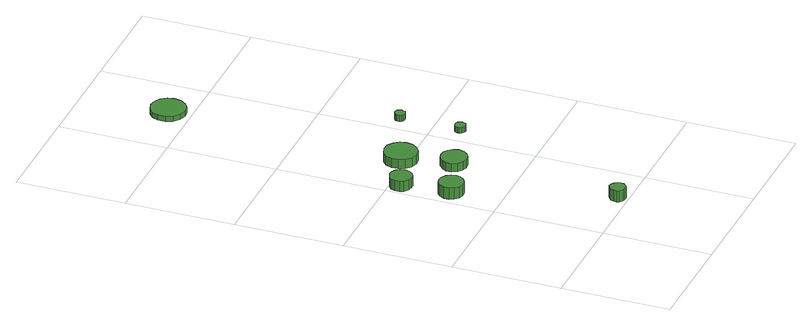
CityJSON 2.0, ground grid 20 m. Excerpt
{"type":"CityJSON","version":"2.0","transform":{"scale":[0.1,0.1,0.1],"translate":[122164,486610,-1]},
"CityObjects":{
"tree1":{"type":"SolitaryVegetationObject","attributes":{"function":"something"},"geometry":[{"type":"MultiSurface","lod":"1","boundaries":[[[0,1,2,3,4,5,6,7,8,9,10,11,12,13,14]],[[15,16,17,18,19,20,21,22,23,24,25,26,27,28,29]],[[0,29,28,1]],[[1,28,27,2]],[[2,27,26,3]],[[3,26,25,4]],[[4,25,24,5]],[[5,24,23,6]],[[6,23,22,7]],[[7,22,21,8]],[[8,21,20,9]],[[9,20,19,10]],[[10,19,18,11]],[[11,18,17,12]],[[12,17,16,13]],[[13,16,15,14]],[[14,15,29,0]]]}]},
"tree2":{"type":"SolitaryVegetationObject","attributes":{"function":"something"},"geometry":[{"type":"MultiSurface","lod":"1","boundaries":[[[30,31,32,33,34,35,36,37,38,39,40,41,42,43,44]],[[45,46,47,48,49,50,51,52,53,54,55,56,57,58,59]],[[30,59,58,31]],[[31,58,57,32]],[[32,57,56,33]],[[33,56,55,34]],[[34,55,54,35]],[[35,54,53,36]],[[36,53,52,37]],[[37,52,51,38]],[[38,51,50,39]],[[39,50,49,40]],[[40,49,48,41]],[[41,48,47,42]],[[42,47,46,43]],[[43,46,45,44]],[[44,45,59,30]]]}]},
"tree3":{"type":"SolitaryVegetationObject","attributes":{"function":"something"},"geometry":[{"type":"MultiSurface","lod":"1","boundaries":[[[60,61,62,63,64,65,66,67,68,69,70,71,72,73,74]],[[75,76,77,78,79,80,81,82,83,84,85,86,87,88,89]],[[60,89,88,61]],[[61,88,87,62]],[[62,87,86,63]],[[63,86,85,64]],[[64,85,84,65]],[[65,84,83,66]],[[66,83,82,67]],[[67,82,81,68]],[[68,81,80,69]],[[69,80,79,70]],[[70,79,78,71]],[[71,78,77,72]],[[72,77,76,73]],[[73,76,75,74]],[[74,75,89,60]]]}]},
"tree4":{"type":"SolitaryVegetationObject","attributes":{"function":"something"},"geometry":[{"type":"MultiSurface","lod":"1","boundaries":[[[90,91,92,93,94,95,96,97,98,99,100,101,102,103,104]],[[105,106,107,108,109,110,111,112,113,114,115,116,117,118,119]],[[90,119,118,91]],[[91,118,117,92]],[[92,117,116,93]],[[93,116,115,94]],[[94,115,114,95]],[[95,114,113,96]],[[96,113,112,97]],[[97,112,111,98]],[[98,111,110,99]],[[99,110,109,100]],[[100,109,108,101]],[[101,108,107,102]],[[102,107,106,103]],[[103,106,105,104]],[[104,105,119,90]]]}]},
"tree5":{"type":"SolitaryVegetationObject","attributes":{"function":"something"},"geometry":[{"type":"MultiSurface","lod":"1","boundaries":[[[120,121,122,123,124,125,126,127,128,129,130,131,132,133,134]],[[135,136,137,138,139,140,141,142,143,144,145,146,147,148,149]],[[120,149,148,121]],[[121,148,147,122]],[[122,147,146,123]],[[123,146,145,124]],[[124,145,144,125]],[[125,144,143,126]],[[126,143,142,127]],[[127,142,141,128]],[[128,141,140,129]],[[129,140,139,130]],[[130,139,138,131]],[[131,138,137,132]],[[132,137,136,133]],[[133,136,135,134]],[[134,135,149,120]]]}]},
"tree6":{"type":"SolitaryVegetationObject","attributes":{"function":"something"},"geometry":[{"type":"MultiSurface","lod":"1","boundaries":[[[150,151,152,153,154,155,156,157,158,159,160,161,162,163,164]],[[165,166,167,168,169,170,171,172,173,174,175,176,177,178,179]],[[150,179,178,151]],[[151,178,177,152]],[[152,177,176,153]],[[153,176,175,154]],[[154,175,174,155]],[[155,174,173,156]],[[156,173,172,157]],[[157,172,171,158]],[[158,171,170,159]],[[159,170,169,160]],[[160,169,168,161]],[[161,168,167,162]],[[162,167,166,163]],[[163,166,165,164]],[[164,165,179,150]]]}]},
"tree7":{"type":"SolitaryVegetationObject","attributes":{"function":"something"},"geometry":[{"type":"MultiSurface","lod":"1","boundaries":[[[180,181,182,183,184,185,186,187,188,189,190,191,192,193,194]],[[195,196,197,198,199,200,201,202,203,204,205,206,207,208,209]],[[180,209,208,181]],[[181,208,207,182]],[[182,207,206,183]],[[183,206,205,184]],[[184,205,204,185]],[[185,204,203,186]],[[186,203,202,187]],[[187,202,201,188]],[[188,201,200,189]],[[189,200,199,190]],[[190,199,198,191]],[[191,198,197,192]],[[192,197,196,193]],[[193,196,195,194]],[[194,195,209,180]]]}]},
"tree8":{"type":"SolitaryVegetationObject","attributes":{"function":"something"},"geometry":[{"type":"MultiSurface","lod":"1","boundaries":[[[210,211,212,213,214,215,216,217,218,219,220,221,222,223,224]],[[225,226,227,228,229,230,231,232,233,234,235,236,237,238,239]],[[210,239,238,211]],[[211,238,237,212]],[[212,237,236,213]],[[213,236,235,214]],[[214,235,234,215]],[[215,234,233,216]],[[216,233,232,217]],[[217,232,231,218]],[[218,231,230,219]],[[219,230,229,220]],[[220,229,228,221]],[[221,228,227,222]],[[222,227,226,223]],[[223,226,225,224]],[[224,225,239,210]]]}]}
},
"vertices":[
[58,292,29],[56,301,29],[50,309,29],[42,314,29],[33,315,29],[24,312,29],[17,306,29],[13,297,29],[13,288,29],[17,279,29],[24,273,29],[33,270,29],[42,271,29],[50,276,29],[56,283,29],[56,283,7],[50,276,7],[42,271,7],[33,270,7],[24,273,7],[17,279,7],[13,288,7],[13,297,7],[17,306,7],[24,312,7],[33,315,7],[42,314,7],[50,309,7],[56,301,7],[58,292,7],
[136,20,29],[135,26,29],[131,31,29],[126,34,29],[120,35,29],[115,33,29],[110,29,29],[108,23,29],[108,17,29],[110,12,29],[115,8,29],[120,6,29],[126,6,29],[131,9,29],[135,14,29],[135,14,7],[131,9,7],[126,6,7],[120,6,7],[115,8,7],[110,12,7],[108,17,7],[108,23,7],[110,29,7],[115,33,7],[120,35,7],[126,34,7],[131,31,7],[135,26,7],[136,20,7],
[47,381,27],[45,390,27],[40,397,27],[33,401,27],[25,402,27],[17,399,27],[10,393,27],[7,386,27],[7,377,27],[10,369,27],[17,364,27],[25,361,27],[33,362,27],[40,366,27],[45,373,27],[45,373,7],[40,366,7],[33,362,7],[25,361,7],[17,364,7],[10,369,7],[7,377,7],[7,386,7],[10,393,7],[17,399,7],[25,402,7],[33,401,7],[40,397,7],[45,390,7],[47,381,7],
[150,322,23],[147,332,23],[141,340,23],[133,345,23],[123,346,23],[113,343,23],[106,336,23],[101,327,23],[101,317,23],[106,307,23],[113,301,23],[123,298,23],[133,299,23],[141,304,23],[147,312,23],[147,312,7],[141,304,7],[133,299,7],[123,298,7],[113,301,7],[106,307,7],[101,317,7],[101,327,7],[106,336,7],[113,343,7],[123,346,7],[133,345,7],[141,340,7],[147,332,7],[150,322,7],
[135,412,26],[133,424,26],[125,434,26],[115,441,26],[102,442,26],[90,438,26],[81,430,26],[76,418,26],[76,406,26],[81,394,26],[90,386,26],[102,382,26],[115,383,26],[125,390,26],[133,400,26],[133,400,8],[125,390,8],[115,383,8],[102,382,8],[90,386,8],[81,394,8],[76,406,8],[76,418,8],[81,430,8],[90,438,8],[102,442,8],[115,441,8],[125,434,8],[133,424,8],[135,412,8],
[247,353,18],[246,357,18],[244,361,18],[240,363,18],[236,363,18],[232,362,18],[229,359,18],[227,355,18],[227,351,18],[229,347,18],[232,345,18],[236,343,18],[240,344,18],[244,346,18],[246,349,18],[246,349,7],[244,346,7],[240,344,7],[236,343,7],[232,345,7],[229,347,7],[227,351,7],[227,355,7],[229,359,7],[232,362,7],[236,363,7],[240,363,7],[244,361,7],[246,357,7],[247,353,7],
[140,840,20],[138,853,20],[130,864,20],[119,870,20],[106,872,20],[93,868,20],[83,859,20],[78,847,20],[78,834,20],[83,822,20],[93,813,20],[106,809,20],[119,810,20],[130,817,20],[138,828,20],[138,828,10],[130,817,10],[119,810,10],[106,809,10],[93,813,10],[83,822,10],[78,834,10],[78,847,10],[83,859,10],[93,868,10],[106,872,10],[119,870,10],[130,864,10],[138,853,10],[140,840,10],
[244,463,20],[243,467,20],[241,471,20],[237,473,20],[233,473,20],[230,472,20],[227,469,20],[225,465,20],[225,461,20],[227,458,20],[230,455,20],[233,454,20],[237,454,20],[241,456,20],[243,460,20],[243,460,8],[241,456,8],[237,454,8],[233,454,8],[230,455,8],[227,458,8],[225,461,8],[225,465,8],[227,469,8],[230,472,8],[233,473,8],[237,473,8],[241,471,8],[243,467,8],[244,463,8]
]}
